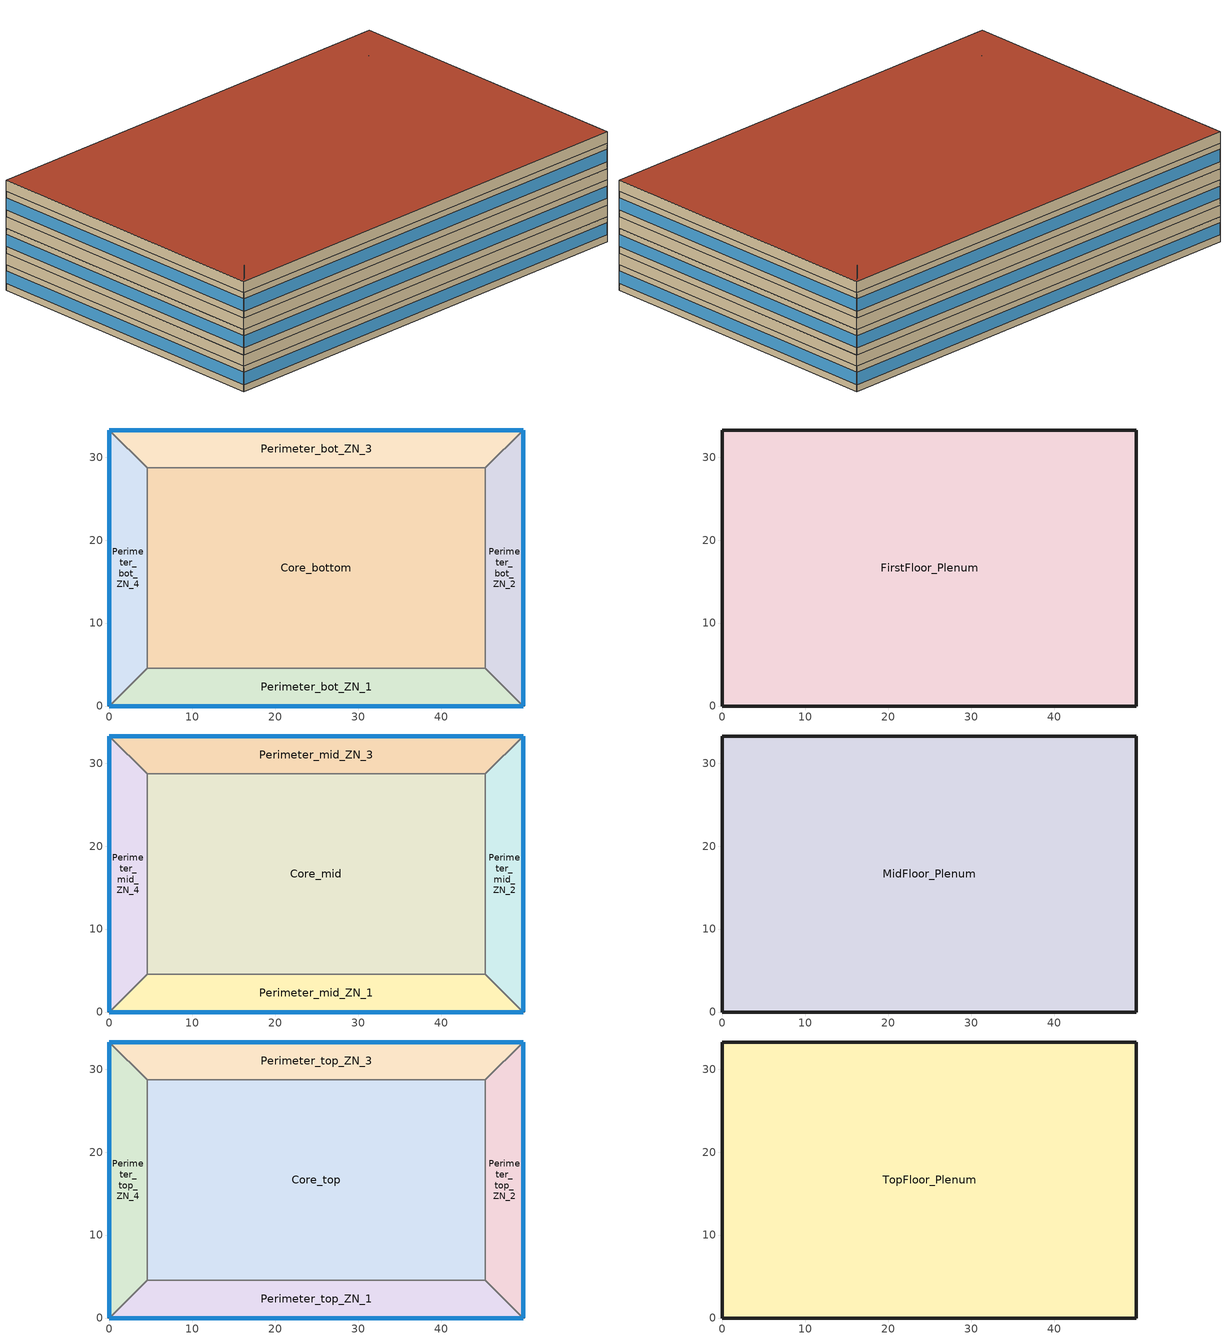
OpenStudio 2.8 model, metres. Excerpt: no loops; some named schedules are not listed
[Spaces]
Core_bottom
 floor ground: 45.34,28.7 45.34,4.57 4.57,4.57 4.57,28.7 z0
 wall to Perimeter_bot_ZN_1: 4.57,4.57 45.34,4.57 z0:2.74
 wall to Perimeter_bot_ZN_2: 45.34,4.57 45.34,28.7 z0:2.74
 wall to Perimeter_bot_ZN_4: 4.57,28.7 4.57,4.57 z0:2.74
 wall to Perimeter_bot_ZN_3: 45.34,28.7 4.57,28.7 z0:2.74
Perimeter_bot_ZN_2
 floor ground: 49.91,33.27 49.91,0 45.34,4.57 45.34,28.7 z0
 wall outside: 49.91,0 49.91,33.27 z0:2.74
 wall to Perimeter_bot_ZN_1: 45.34,4.57 49.91,0 z0:2.74
 wall to Perimeter_bot_ZN_3: 49.91,33.27 45.34,28.7 z0:2.74
 window (BTAP-Ext-FixedWindow:U=0.190 SHGC=0.600): 49.91,0.03 49.91,33.25 z0.76:2.08
Perimeter_bot_ZN_3
 floor ground: 49.91,33.27 45.34,28.7 4.57,28.7 0,33.27 z0
 wall outside: 49.91,33.27 0,33.27 z0:2.74
 wall to Perimeter_bot_ZN_4: 0,33.27 4.57,28.7 z0:2.74
 window (BTAP-Ext-FixedWindow:U=0.190 SHGC=0.600): 49.89,33.27 0.03,33.27 z0.76:2.08
Perimeter_bot_ZN_1
 floor ground: 45.34,4.57 49.91,0 0,0 4.57,4.57 z0
 wall outside: 0,0 49.91,0 z0:2.74
 wall to Perimeter_bot_ZN_4: 4.57,4.57 0,0 z0:2.74
 window (BTAP-Ext-FixedWindow:U=0.190 SHGC=0.600): 0.03,0 49.89,0 z0.76:2.08
Perimeter_bot_ZN_4
 floor ground: 0,33.27 4.57,28.7 4.57,4.57 0,0 z0
 wall outside: 0,33.27 0,0 z0:2.74
 window (BTAP-Ext-FixedWindow:U=0.190 SHGC=0.600): 0,33.25 0,0.03 z0.76:2.08
FirstFloor_Plenum
 floor to Perimeter_bot_ZN_3: 49.91,33.27 45.34,28.7 4.57,28.7 0,33.27 z2.74
 floor to Perimeter_bot_ZN_1: 45.34,4.57 49.91,0 0,0 4.57,4.57 z2.74
 floor to Core_bottom: 45.34,28.7 45.34,4.57 4.57,4.57 4.57,28.7 z2.74
 floor to Perimeter_bot_ZN_4: 0,33.27 4.57,28.7 4.57,4.57 0,0 z2.74
 floor to Perimeter_bot_ZN_2: 49.91,33.27 49.91,0 45.34,4.57 45.34,28.7 z2.74
 wall outside: 0,33.27 0,0 49.91,0 49.91,33.27 0,33.27 z2.74:3.96
Perimeter_mid_ZN_4
 floor to FirstFloor_Plenum: 0,33.27 4.57,28.7 4.57,4.57 0,0 z3.96
 wall outside: 0,33.27 0,0 z3.96:6.71
 wall to Perimeter_mid_ZN_3: 4.57,28.7 0,33.27 z3.96:6.71
 wall to Core_mid: 4.57,4.57 4.57,28.7 z3.96:6.71
 wall to Perimeter_mid_ZN_1: 0,0 4.57,4.57 z3.96:6.71
 window (BTAP-Ext-FixedWindow:U=0.190 SHGC=0.600): 0,33.25 0,0.03 z4.72:6.05
Perimeter_mid_ZN_1
 floor to FirstFloor_Plenum: 45.34,4.57 49.91,0 0,0 4.57,4.57 z3.96
 wall outside: 0,0 49.91,0 z3.96:6.71
 wall to Core_mid: 45.34,4.57 4.57,4.57 z3.96:6.71
 wall to Perimeter_mid_ZN_2: 49.91,0 45.34,4.57 z3.96:6.71
 window (BTAP-Ext-FixedWindow:U=0.190 SHGC=0.600): 0.03,0 49.89,0 z4.72:6.05
Perimeter_mid_ZN_2
 floor to FirstFloor_Plenum: 49.91,33.27 49.91,0 45.34,4.57 45.34,28.7 z3.96
 wall outside: 49.91,0 49.91,33.27 z3.96:6.71
 wall to Perimeter_mid_ZN_3: 49.91,33.27 45.34,28.7 z3.96:6.71
 wall to Core_mid: 45.34,28.7 45.34,4.57 z3.96:6.71
 window (BTAP-Ext-FixedWindow:U=0.190 SHGC=0.600): 49.91,0.03 49.91,33.25 z4.72:6.05
Core_mid
 floor to FirstFloor_Plenum: 45.34,28.7 45.34,4.57 4.57,4.57 4.57,28.7 z3.96
 wall to Perimeter_mid_ZN_3: 45.34,28.7 4.57,28.7 z3.96:6.71
Perimeter_mid_ZN_3
 floor to FirstFloor_Plenum: 49.91,33.27 45.34,28.7 4.57,28.7 0,33.27 z3.96
 wall outside: 49.91,33.27 0,33.27 z3.96:6.71
 window (BTAP-Ext-FixedWindow:U=0.190 SHGC=0.600): 49.89,33.27 0.03,33.27 z4.72:6.05
MidFloor_Plenum
 floor to Perimeter_mid_ZN_3: 49.91,33.27 45.34,28.7 4.57,28.7 0,33.27 z6.71
 floor to Perimeter_mid_ZN_4: 0,33.27 4.57,28.7 4.57,4.57 0,0 z6.71
 floor to Core_mid: 45.34,28.7 45.34,4.57 4.57,4.57 4.57,28.7 z6.71
 floor to Perimeter_mid_ZN_2: 49.91,33.27 49.91,0 45.34,4.57 45.34,28.7 z6.71
 floor to Perimeter_mid_ZN_1: 45.34,4.57 49.91,0 0,0 4.57,4.57 z6.71
 wall outside: 0,33.27 0,0 49.91,0 49.91,33.27 0,33.27 z6.71:7.92
Perimeter_top_ZN_3
 floor to MidFloor_Plenum: 49.91,33.27 45.34,28.7 4.57,28.7 0,33.27 z7.92
 wall outside: 49.91,33.27 0,33.27 z7.92:10.67
 wall to Perimeter_top_ZN_4: 0,33.27 4.57,28.7 z7.92:10.67
 wall to Core_top: 4.57,28.7 45.34,28.7 z7.92:10.67
 wall to Perimeter_top_ZN_2: 45.34,28.7 49.91,33.27 z7.92:10.67
 window (BTAP-Ext-FixedWindow:U=0.190 SHGC=0.600): 49.89,33.27 0.03,33.27 z8.69:10.01
Perimeter_top_ZN_4
 floor to MidFloor_Plenum: 0,33.27 4.57,28.7 4.57,4.57 0,0 z7.92
 wall outside: 0,33.27 0,0 z7.92:10.67
 wall to Perimeter_top_ZN_1: 0,0 4.57,4.57 z7.92:10.67
 wall to Core_top: 4.57,4.57 4.57,28.7 z7.92:10.67
 window (BTAP-Ext-FixedWindow:U=0.190 SHGC=0.600): 0,33.25 0,0.03 z8.69:10.01
Core_top
 floor to MidFloor_Plenum: 45.34,28.7 45.34,4.57 4.57,4.57 4.57,28.7 z7.92
 wall to Perimeter_top_ZN_1: 4.57,4.57 45.34,4.57 z7.92:10.67
 wall to Perimeter_top_ZN_2: 45.34,4.57 45.34,28.7 z7.92:10.67
Perimeter_top_ZN_2
 floor to MidFloor_Plenum: 49.91,33.27 49.91,0 45.34,4.57 45.34,28.7 z7.92
 wall outside: 49.91,0 49.91,33.27 z7.92:10.67
 wall to Perimeter_top_ZN_1: 45.34,4.57 49.91,0 z7.92:10.67
 window (BTAP-Ext-FixedWindow:U=0.190 SHGC=0.600): 49.91,0.03 49.91,33.25 z8.69:10.01
Perimeter_top_ZN_1
 floor to MidFloor_Plenum: 45.34,4.57 49.91,0 0,0 4.57,4.57 z7.92
 wall outside: 0,0 49.91,0 z7.92:10.67
 window (BTAP-Ext-FixedWindow:U=0.190 SHGC=0.600): 0.03,0 49.89,0 z8.69:10.01
TopFloor_Plenum
 floor to Perimeter_top_ZN_4: 0,33.27 4.57,28.7 4.57,4.57 0,0 z10.67
 floor to Perimeter_top_ZN_2: 49.91,33.27 49.91,0 45.34,4.57 45.34,28.7 z10.67
 floor to Core_top: 45.34,28.7 45.34,4.57 4.57,4.57 4.57,28.7 z10.67
 floor to Perimeter_top_ZN_3: 49.91,33.27 45.34,28.7 4.57,28.7 0,33.27 z10.67
 floor to Perimeter_top_ZN_1: 45.34,4.57 49.91,0 0,0 4.57,4.57 z10.67
 wall outside: 0,33.27 0,0 49.91,0 49.91,33.27 0,33.27 z10.67:11.89
 roof outside: 49.91,0 49.91,33.27 0,33.27 0,0 z11.89
[Site]
Calgary Intl AP_AB_CAN: Latitude {deg}=51.114; Longitude {deg}=-114.02; Time Zone {hr}=-7; Elevation {m}=1084.1; Terrain=City
[Building]
MediumOffice: North Axis {deg}=0; Default Construction Set=BTAP-Mass at hdd = 5000.0; Standards Number of Stories=3; Standards Number of Above Ground Stories=3; Standards Template=NECB2017; Standards Building Type=MediumOffice
[ClimateZones]
Climate Zone Institution Name 1=ASHRAE; Climate Zone Document Name 1=ANSI/ASHRAE Standard 169; Climate Zone Document Year 1=2006; Climate Zone Institution Name 2=CEC; Climate Zone Document Name 2=California Climate Zone Descriptions; Climate Zone Document Year 2=1995
[Site:WaterMainsTemperature]
Calculation Method=Correlation; Annual Average Outdoor Air Temperature {C}=5; Maximum Difference In Monthly Average Outdoor Air Temperatures {deltaC}=23.3
[Site:GroundTemperature:BuildingSurface]
19.527, 19.502, 19.536, 19.598, 20.002, 21.64, 22.225, 22.375, 21.449, 20.121, 19.802, 19.633
[SizingPeriod:DesignDay] Barometric Pressure {Pa}=88961; Sky Clearness=0; Rain Indicator=0; Snow Indicator=0; Day of Month=21; Daylight Saving Time Indicator=0; Humidity Indicating Type=Wetbulb; Dry-Bulb Temperature Range Modifier Type=DefaultMultipliers
Name | Maximum Dry-Bulb Temperature {C} | Daily Dry-Bulb Temperature Range {deltaC} | Humidity Indicating Conditions at Maximum Dry-Bulb | Wind Speed {m/s} | Wind Direction {deg} | Month | Day Type | Solar Model Indicator | ASHRAE Taub | ASHRAE Taud
Calgary Intl AP Ann Clg .4% Condns DB=>MWB | 28.5 | 12.1 | 16.1 | 4.5 | 160 | 7 | SummerDesignDay | ASHRAETau | 0.339 | 2.421
Calgary Intl AP Ann Htg 99.6% Condns DB | -28.5 | 0 | -28.5 | 2.9 | 200 | 1 | WinterDesignDay | ASHRAEClearSky
[Material:NoMass] Roughness=Smooth; Thermal Absorptance=0.9; Solar Absorptance=0.7
Name | Thermal Resistance {m2-K/W} | Visible Absorptance
Typical Carpet Pad; Typical Carpet Pad 1 | 0.21648 | 0.8
Typical Insulation 1 | 5.91238 | 0.7
Typical Insulation 2 | 4.49096 | 0.7
Typical Insulation 3 | 7.24636 | 0.7
Typical Carpet Pad 2 | 1.25503 | 0.8
Typical Carpet Pad 3; Typical Carpet Pad 4 | 3.45515 | 0.8
Typical Insulation 4 | 0.526298 | 0.7
Typical Insulation 5 | 0.526316 | 0.7
[Material]
Name | Roughness | Thickness {m} | Conductivity {W/m-K} | Density {kg/m3} | Specific Heat {J/kg-K} | Thermal Absorptance | Solar Absorptance | Visible Absorptance
G05 25mm wood | MediumSmooth | 0.0254 | 0.15 | 608 | 1630 | 0.9 | 0.5 | 0.5
100mm Normalweight concrete floor 1 | MediumSmooth | 0.1016 | 2.31 | 2322 | 832
G01 13mm gypsum board 1 | Smooth | 0.0127 | 0.16 | 800 | 1090 | 0.9 | 0.7 | 0.5
4 in. Normalweight Concrete Floor 1 | MediumRough | 0.1016 | 2.31 | 2322 | 832 | 0.9 | 0.7 | 0.7
1IN Stucco 1 | Smooth | 0.0253 | 0.6918 | 1858 | 837 | 0.9 | 0.7 | 0.92
8IN CONCRETE HW RefBldg 1 | Rough | 0.2032 | 1.311 | 2240 | 836.8 | 0.9 | 0.7 | 0.7
1/2IN Gypsum 1 | Smooth | 0.0127 | 0.16 | 784.9 | 830 | 0.9 | 0.4 | 0.4
Metal Roof Surface 1; F08 Metal surface 1 | Smooth | 0.0008 | 45.28 | 7824 | 500 | 0.9 | 0.7 | 0.7
6 in. Normalweight Concrete Floor 1; 6 in. Normalweight Concrete Floor 2; 6 in. Normalweight Concrete Floor 3 | MediumRough | 0.1524 | 2.31 | 2322 | 832 | 0.9 | 0.7 | 0.7
[Construction]
BTAP-Int-Partition; BTAP-Int-Door: G05 25mm wood
BTAP-Int-Floor: 100mm Normalweight concrete floor 1, Typical Carpet Pad
BTAP-Int-Wall: G01 13mm gypsum board 1, G01 13mm gypsum board 1
BTAP-Int-Ceiling: Typical Carpet Pad, 100mm Normalweight concrete floor 1
BTAP-Int-Window: SimpleGlazing
BTAP-Ext-Floor-Mass:U-0.162: Typical Insulation 1, 4 in. Normalweight Concrete Floor 1, Typical Carpet Pad 1
BTAP-Ext-Wall-Mass:U-0.21: 1IN Stucco 1, 8IN CONCRETE HW RefBldg 1, Typical Insulation 2, 1/2IN Gypsum 1
BTAP-Ext-Roof-Metal:U-0.138: Metal Roof Surface 1, Typical Insulation 3
BTAP-Grnd-Floor-Mass:U-0.757: 6 in. Normalweight Concrete Floor 1, Typical Carpet Pad 2
BTAP-Grnd-Wall-Mass:U-0.284: 6 in. Normalweight Concrete Floor 2, Typical Carpet Pad 3
BTAP-Grnd-Roof-Mass:U-0.284: 6 in. Normalweight Concrete Floor 3, Typical Carpet Pad 4
BTAP-Ext-FixedWindow:U=0.190 SHGC=0.600; BTAP-Ext-GlassDoors:U=0.190 SHGC=0.600; BTAP-Ext-Skylights:U=0.190 SHGC=0.600; BTAP-Ext-DaylightDomes:U=0.190 SHGC=0.600; BTAP-Ext-DaylightDiffuser:U=0.190 SHGC=0.600: SimpleGlazing:U=0.190 SHGC=0.600
BTAP-Ext-Door:U-1.9000000000000001: F08 Metal surface 1, Typical Insulation 4
BTAP-Ext-OverHeadDoor:U-1.9000000000000001: Typical Insulation 5
[DefaultConstructionSet]
BTAP-Mass at hdd = 5000.0: Default Exterior Surface Constructions=BTAP-Mass at hdd = 5000.0; Default Interior Surface Constructions=Default Surface Constructions 2; Default Ground Contact Surface Constructions=BTAP-Mass at hdd = 5000.0 1; Default Exterior SubSurface Constructions=BTAP-Mass at hdd = 5000.0; Default Interior SubSurface Constructions=Default Sub Surface Constructions 2; Interior Partition Construction=BTAP-Int-Partition
[DefaultSurfaceConstructions]
Name | Floor Construction | Wall Construction | Roof Ceiling Construction
Default Surface Constructions 2 | BTAP-Int-Floor | BTAP-Int-Wall | BTAP-Int-Ceiling
BTAP-Mass at hdd = 5000.0 | BTAP-Ext-Floor-Mass:U-0.162 | BTAP-Ext-Wall-Mass:U-0.21 | BTAP-Ext-Roof-Metal:U-0.138
BTAP-Mass at hdd = 5000.0 1 | BTAP-Grnd-Floor-Mass:U-0.757 | BTAP-Grnd-Wall-Mass:U-0.284 | BTAP-Grnd-Roof-Mass:U-0.284
[DefaultSubSurfaceConstructions]
Name | Fixed Window Construction | Operable Window Construction | Door Construction | Glass Door Construction | Overhead Door Construction | Skylight Construction | Tubular Daylight Dome Construction | Tubular Daylight Diffuser Construction
Default Sub Surface Constructions 2 | BTAP-Int-Window | BTAP-Int-Window | BTAP-Int-Door
BTAP-Mass at hdd = 5000.0 | BTAP-Ext-FixedWindow:U=0.190 SHGC=0.600 | BTAP-Ext-FixedWindow:U=0.190 SHGC=0.600 | BTAP-Ext-Door:U-1.9000000000000001 | BTAP-Ext-GlassDoors:U=0.190 SHGC=0.600 | BTAP-Ext-OverHeadDoor:U-1.9000000000000001 | BTAP-Ext-Skylights:U=0.190 SHGC=0.600 | BTAP-Ext-DaylightDomes:U=0.190 SHGC=0.600 | BTAP-Ext-DaylightDiffuser:U=0.190 SHGC=0.600
[WindowMaterial:SimpleGlazingSystem] Solar Heat Gain Coefficient=0.6; Visible Transmittance=0.21
Name | U-Factor {W/m2-K}
SimpleGlazing | 2.2
SimpleGlazing:U=0.190 SHGC=0.600 | 1.9
[Space]
Name | Space Type | Building Story | Thermal Zone | Part of Total Floor Area
Perimeter_mid_ZN_4 | Space Function Office open plan | Building Story 2 | ALL_ST=Office open plan_FL=Building Story 2_SCH=A 4 | Yes
Core_bottom | Space Function Office open plan | Building Story 1 | ALL_ST=Office open plan_FL=Building Story 1_SCH=A 1 | Yes
FirstFloor_Plenum | Space Function - undefined - | Building Story 1 | ALL_ST=- undefined -_FL=Building Story 1_SCH=A | No
TopFloor_Plenum | Space Function - undefined - | Building Story 3 | ALL_ST=- undefined -_FL=Building Story 3_SCH=A | No
Perimeter_top_ZN_3 | Space Function Office open plan | Building Story 3 | ALL_ST=Office open plan_FL=Building Story 3_SCH=A 4 | Yes
Perimeter_bot_ZN_2 | Space Function Office open plan | Building Story 1 | ALL_ST=Office open plan_FL=Building Story 1_SCH=A 3 | Yes
MidFloor_Plenum | Space Function - undefined - | Building Story 2 | ALL_ST=- undefined -_FL=Building Story 2_SCH=A | No
Perimeter_mid_ZN_1 | Space Function Office open plan | Building Story 2 | ALL_ST=Office open plan_FL=Building Story 2_SCH=A 3 | Yes
Perimeter_bot_ZN_1 | Space Function Office open plan | Building Story 1 | ALL_ST=Office open plan_FL=Building Story 1_SCH=A 2 | Yes
Perimeter_bot_ZN_3 | Space Function Office open plan | Building Story 1 | ALL_ST=Office open plan_FL=Building Story 1_SCH=A 4 | Yes
Perimeter_mid_ZN_2 | Space Function Office open plan | Building Story 2 | ALL_ST=Office open plan_FL=Building Story 2_SCH=A 2 | Yes
Perimeter_top_ZN_4 | Space Function Office open plan | Building Story 3 | ALL_ST=Office open plan_FL=Building Story 3_SCH=A 1 | Yes
Perimeter_bot_ZN_4 | Space Function Office open plan | Building Story 1 | ALL_ST=Office open plan_FL=Building Story 1_SCH=A | Yes
Core_top | Space Function Office open plan | Building Story 3 | ALL_ST=Office open plan_FL=Building Story 3_SCH=A 2 | Yes
Perimeter_top_ZN_2 | Space Function Office open plan | Building Story 3 | ALL_ST=Office open plan_FL=Building Story 3_SCH=A | Yes
Perimeter_top_ZN_1 | Space Function Office open plan | Building Story 3 | ALL_ST=Office open plan_FL=Building Story 3_SCH=A 3 | Yes
Core_mid | Space Function Office open plan | Building Story 2 | ALL_ST=Office open plan_FL=Building Story 2_SCH=A | Yes
Perimeter_mid_ZN_3 | Space Function Office open plan | Building Story 2 | ALL_ST=Office open plan_FL=Building Story 2_SCH=A 1 | Yes
[BuildingStory]
Name | Nominal Z Coordinate {m}
Building Story 1 | 0
Building Story 2 | 3.9624
Building Story 3 | 7.9248
[SpaceType] Standards Building Type=Space Function
Name | Default Schedule Set | Design Specification Outdoor Air Object | Standards Space Type
Space Function - undefined - | Space Function - undefined - Schedule Set | Space Function - undefined - Ventilation | - undefined -
Space Function Office open plan | Space Function Office open plan Schedule Set | Space Function Office open plan Ventilation | Office open plan
[DesignSpecification:OutdoorAir]
Space Function Office open plan Ventilation: Outdoor Air Method=Sum; Outdoor Air Flow per Person {m3/s-person}=0; Outdoor Air Flow per Floor Area {m3/s-m2}=0.00042164; Outdoor Air Flow Rate {m3/s}=0; Outdoor Air Flow Air Changes per Hour {1/hr}=0
[DefaultScheduleSet]
Space Function Office open plan Schedule Set: Number of People Schedule=NECB-A-Occupancy; People Activity Level Schedule=NECB-Activity; Lighting Schedule=NECB-A-Occupancy-NECB-A-Lighting-0.2-0.1-0.67-Light Ruleset; Electric Equipment Schedule=NECB-A-Electric-Equipment; Infiltration Schedule=Always On
[ThermostatSetpoint:DualSetpoint]
Name | Heating Setpoint Temperature Schedule | Cooling Setpoint Temperature Schedule
Space Function Office open plan Thermostat 31; Space Function Office open plan Thermostat 32; Space Function Office open plan Thermostat 33; Space Function Office open plan Thermostat 34; Space Function Office open plan Thermostat 35; Space Function Office open plan Thermostat 36; Space Function Office open plan Thermostat 37; Space Function Office open plan Thermostat 38; Space Function Office open plan Thermostat 39; Space Function Office open plan Thermostat 40; Space Function Office open plan Thermostat 41; Space Function Office open plan Thermostat 42; Space Function Office open plan Thermostat 43; Space Function Office open plan Thermostat 44; Space Function Office open plan Thermostat 45 | NECB-A-Thermostat Setpoint-Heating | NECB-A-Thermostat Setpoint-Cooling
Space Function - undefined - Thermostat 7; Space Function - undefined - Thermostat 8; Space Function - undefined - Thermostat 9
[People]
Space Function Office open plan People: People Definition=Space Function Office open plan People Definition; Space or SpaceType=Space Function Office open plan; Work Efficiency Schedule=Work Efficiency Schedule; Clothing Insulation Schedule=Clothing Schedule; Air Velocity Schedule=Air Velocity Schedule; Multiplier=1
[Lights]
Space Function Office open plan Lights: Lights Definition=Space Function Office open plan Lights Definition; Space or SpaceType=Space Function Office open plan; Fraction Replaceable=1
[SpaceInfiltration:DesignFlowRate] Schedule=Always On Discrete; Design Flow Rate Calculation Method=Flow/ExteriorArea; Flow per Exterior Surface Area {m3/s-m2}=0.00025; Constant Term Coefficient=0; Temperature Term Coefficient=0; Velocity Term Coefficient=0.224; Velocity Squared Term Coefficient=0
Name | Space or SpaceType
FirstFloor_Plenum Infiltration | FirstFloor_Plenum
MidFloor_Plenum Infiltration | MidFloor_Plenum
Perimeter_bot_ZN_1 Infiltration | Perimeter_bot_ZN_1
Perimeter_bot_ZN_2 Infiltration | Perimeter_bot_ZN_2
Perimeter_bot_ZN_3 Infiltration | Perimeter_bot_ZN_3
Perimeter_bot_ZN_4 Infiltration | Perimeter_bot_ZN_4
Perimeter_mid_ZN_1 Infiltration | Perimeter_mid_ZN_1
Perimeter_mid_ZN_2 Infiltration | Perimeter_mid_ZN_2
Perimeter_mid_ZN_3 Infiltration | Perimeter_mid_ZN_3
Perimeter_mid_ZN_4 Infiltration | Perimeter_mid_ZN_4
Perimeter_top_ZN_1 Infiltration | Perimeter_top_ZN_1
Perimeter_top_ZN_2 Infiltration | Perimeter_top_ZN_2
Perimeter_top_ZN_3 Infiltration | Perimeter_top_ZN_3
Perimeter_top_ZN_4 Infiltration | Perimeter_top_ZN_4
TopFloor_Plenum Infiltration | TopFloor_Plenum
[ThermalZone] Use Ideal Air Loads=No
Name | Thermostat
ALL_ST=Office open plan_FL=Building Story 2_SCH=A | Space Function Office open plan Thermostat 31
ALL_ST=Office open plan_FL=Building Story 3_SCH=A | Space Function Office open plan Thermostat 32
ALL_ST=Office open plan_FL=Building Story 1_SCH=A | Space Function Office open plan Thermostat 33
ALL_ST=Office open plan_FL=Building Story 3_SCH=A 1 | Space Function Office open plan Thermostat 34
ALL_ST=Office open plan_FL=Building Story 2_SCH=A 1 | Space Function Office open plan Thermostat 35
ALL_ST=Office open plan_FL=Building Story 3_SCH=A 2 | Space Function Office open plan Thermostat 36
ALL_ST=Office open plan_FL=Building Story 2_SCH=A 2 | Space Function Office open plan Thermostat 37
ALL_ST=Office open plan_FL=Building Story 3_SCH=A 3 | Space Function Office open plan Thermostat 38
ALL_ST=- undefined -_FL=Building Story 1_SCH=A | Space Function - undefined - Thermostat 7
ALL_ST=- undefined -_FL=Building Story 2_SCH=A | Space Function - undefined - Thermostat 8
ALL_ST=Office open plan_FL=Building Story 2_SCH=A 3 | Space Function Office open plan Thermostat 39
ALL_ST=Office open plan_FL=Building Story 1_SCH=A 1 | Space Function Office open plan Thermostat 40
ALL_ST=Office open plan_FL=Building Story 1_SCH=A 2 | Space Function Office open plan Thermostat 41
ALL_ST=Office open plan_FL=Building Story 2_SCH=A 4 | Space Function Office open plan Thermostat 42
ALL_ST=Office open plan_FL=Building Story 3_SCH=A 4 | Space Function Office open plan Thermostat 43
ALL_ST=Office open plan_FL=Building Story 1_SCH=A 3 | Space Function Office open plan Thermostat 44
ALL_ST=- undefined -_FL=Building Story 3_SCH=A | Space Function - undefined - Thermostat 9
ALL_ST=Office open plan_FL=Building Story 1_SCH=A 4 | Space Function Office open plan Thermostat 45
